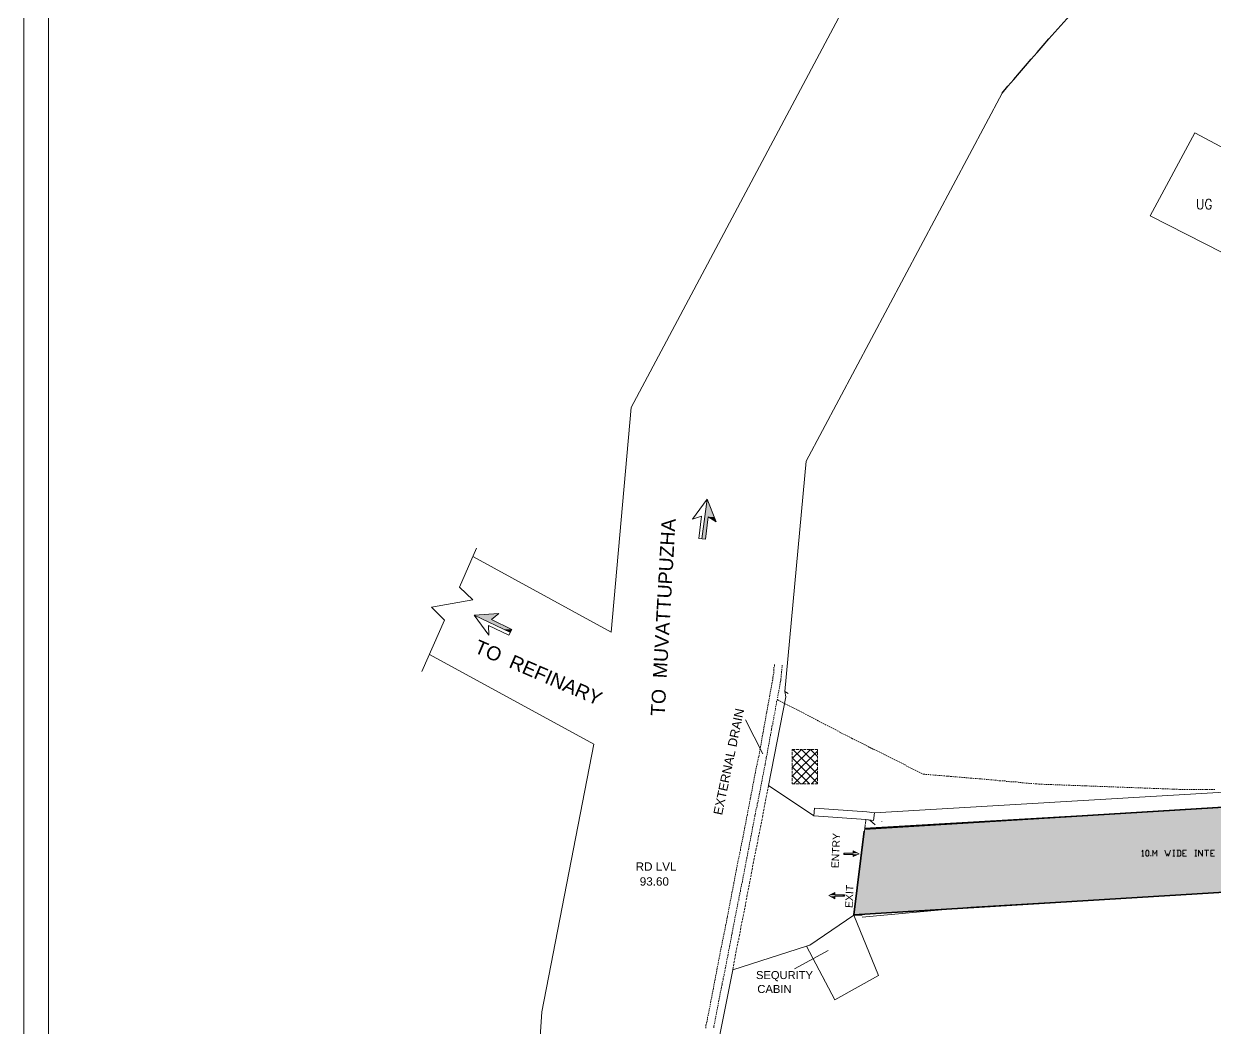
# Model space of a CAD drawing. Header units: inches. Extents: x 1969 to 240164, y 1364 to 46451.
# Drawn here: x 1969 to 13917, y 21015 to 31084 of the extents above; entities that cross this region are included whole.
import ezdxf

# ---------------------------------------------------------------- set-up
doc = ezdxf.new("R2010")
doc.units = ezdxf.units.IN
doc.header["$MEASUREMENT"] = 0
for name, color, linetype in [('PDF_0', 7, 'Continuous'), ('PDF_A-TEXT-NOTE-100', 7, 'Continuous'), ('PDF_BH txt com', 7, 'Continuous'), ('PDF_BH_Waste', 7, 'Continuous'), ('PDF_BOUNDARY', 7, 'Continuous'), ('PDF_Colour_Drainage', 7, 'Continuous'), ('PDF_INTERNAL ROAD', 7, 'Continuous'), ('PDF_Lines', 7, 'Continuous'), ('PDF_References', 7, 'Continuous'), ('PDF_ROAD', 7, 'Continuous'), ('PDF_TEXT', 7, 'Continuous'), ('PDF_TEXT2', 7, 'Continuous'), ('PDF_TXT', 7, 'Continuous'), ('PDF_Wall', 7, 'Continuous')]:
    doc.layers.add(name, color=color, linetype=linetype)
doc.styles.add('PDF ArialMT', font='arial.ttf')
doc.styles.add('PDF Swiss721BT-LightExtended', font='arial.ttf')

msp = doc.modelspace()

# ---------------------------------------------------------------- hatches: boundary and pattern name
at = {"true_color": 0xfecc66}
h = msp.add_hatch(color=31, dxfattribs=at)
h.dxf.hatch_style = 1
h.paths.add_polyline_path([(40008, 27445), (39953, 27576), (40566, 27834), (40621, 27703)])
h.paths.add_polyline_path([(40578, 27599), (40633, 27468), (40233, 27299), (40178, 27430)])
edge = h.paths.add_edge_path()
edge.add_line((23707, 23889), (23707, 23686))
edge.add_line((23707, 23686), (21592, 23686))
edge.add_arc((21564, 23607), 83.5, 70.25, 109.75)
edge.add_line((21536, 23686), (21474, 23686))
edge.add_line((21474, 23686), (21474, 23889))
edge.add_line((21474, 23889), (23707, 23889))
h.paths.add_polyline_path([(40197, 27137), (40129, 27004), (40084, 26760), (40108, 26579), (40179, 26411), (44055, 22880), (47494, 21707), (47774, 21649), (48167, 21655), (48594, 21785), (48790, 21898), (49229, 22268), (50678, 23493), (50859, 23700), (50983, 23900), (51091, 24170), (51148, 24488), (51994, 24489), (52290, 24049), (50850, 22718), (50715, 22527), (50622, 22255), (50606, 21925), (50606, 20998), (50696, 20675), (50767, 20545), (50964, 20320), (51058, 20250), (51197, 20207), (51390, 20233), (51524, 20325), (51622, 20504), (51622, 20774), (53221, 20774), (53221, 20166), (53323, 20166), (53323, 19249), (51851, 19249), (48877, 20484), (45964, 21489), (43694, 22263), (41572, 24195), (39951, 25675), (39044, 26554), (38079, 27216), (35857, 26162), (34994, 24093), (32861, 23926), (31214, 23858), (28068, 23728), (26624, 23671), (26125, 23749), (24768, 23544), (23828, 23544), (23273, 23447), (21482, 23347), (20702, 23347), (19976, 23180), (18648, 23099), (18526, 23021), (18459, 22934), (16812, 22382), (14065, 22382), (10292, 22150), (10400, 23009), (14055, 23234), (16269, 23125), (16401, 23137), (16540, 23173), (17389, 23515), (18149, 23728), (18899, 23820), (19843, 23872), (20739, 24015), (22123, 24080), (22771, 24080), (23780, 24247), (24704, 24247), (25375, 24342), (26135, 24458), (26582, 24376), (27206, 24393), (34200, 24679), (34926, 26329), (38395, 28030), (39198, 27689), (39688, 27615), (39863, 27632), (40108, 27695), (40153, 27713), (40297, 27792), (40553, 27873), (40726, 27893), (40800, 27443), (40566, 27414), (40402, 27338), (40299, 27258)])
h = msp.add_hatch(color=31, dxfattribs=at)
h.dxf.hatch_style = 1
edge = h.paths.add_edge_path()
edge.add_spline(control_points=[(15607, 17149), (15607, 17149), (15607, 17149), (15607, 17149), (15671, 18359), (15761, 20076), (15607, 21786), (15562, 22291), (15561, 22294), (15561, 22298), (15561, 22302)], knot_values=[3643.443045, 3643.443045, 3643.443045, 3643.443045, 3643.443045, 3643.443045, 3643.443045, 7270.681156, 8789.763964, 8789.763964, 8789.763964, 8801.298589, 8801.298589, 8801.298589, 8801.298589], weights=[1, 1, 1, 1, 1, 1, 1, 1, 1, 1, 1], degree=3, periodic=0)
edge.add_spline(control_points=[(15561, 22302), (15558, 22329), (15556, 22355), (15554, 22382)], knot_values=[8801.298589, 8801.298589, 8801.298589, 8801.298589, 8881.116205, 8881.116205, 8881.116205, 8881.116205], weights=[1, 1, 1, 1], degree=3, periodic=0)
edge.add_line((15554, 22382), (15064, 22382))
edge.add_spline(control_points=[(15064, 22382), (15064, 22382), (15064, 22382), (15064, 22382), (15063, 22378), (15063, 22375), (15063, 22371), (15062, 22357), (15061, 22343), (15060, 22329)], knot_values=[8882.116203, 8882.116203, 8882.116203, 8882.116203, 8882.116205, 8882.116205, 8882.116205, 8891.814053, 8891.814053, 8891.814053, 8932.174765, 8932.174765, 8932.174765, 8932.174765], weights=[1, 1, 1, 1, 1, 1, 1, 1, 1, 1], degree=3, periodic=0)
edge.add_spline(control_points=[(15060, 22329), (15041, 22007), (14969, 21033), (13034, 20267), (11232, 18986), (11279, 17587), (11294, 17149)], knot_values=[8932.174765, 8932.174765, 8932.174765, 8932.174765, 9846.255859, 11717.970492, 14497.244737, 15761.15953, 15761.15953, 15761.15953, 15761.15953], weights=[1, 1, 1, 1, 1, 1, 1], degree=3, periodic=0)
edge.add_line((11294, 17149), (11698, 17149))
edge.add_spline(control_points=[(11698, 17149), (11698, 17149), (11698, 17149), (11698, 17149), (11708, 17645), (11733, 18819), (13524, 19702), (14588, 20403), (15135, 20763)], knot_values=[15762.159528, 15762.159528, 15762.159528, 15762.159528, 15762.15953, 15762.15953, 15762.15953, 17155.986119, 19062.935419, 21075.931873, 21075.931873, 21075.931873, 21075.931873], weights=[1, 1, 1, 1, 1, 1, 1, 1, 1], degree=3, periodic=0)
edge.add_spline(control_points=[(15135, 20763), (15383, 21033), (14964, 18536), (15066, 17711), (15135, 17149)], knot_values=[28.192273, 28.192273, 28.192273, 28.192273, 1179.875033, 3642.443045, 3642.443045, 3642.443045, 3642.443045], weights=[1, 1, 1, 1, 1], degree=3, periodic=0)
edge.add_line((15135, 17149), (15607, 17149))
h.paths.add_polyline_path([(13172, 19822), (13172, 19633), (12547, 19633), (12547, 19822)], flags=16)
h.paths.add_polyline_path([(12558, 19773), (13223, 19773), (13223, 19653), (12558, 19653)], flags=24)

# ---------------------------------------------------------------- linework, layer by layer
at = {"lineweight": 35}
for points in [[(10401, 23009), (14055, 23234), (16269, 23125), (16401, 23137), (16540, 23173), (17389, 23515), (18149, 23728), (18899, 23820), (19843, 23872), (20739, 24015), (22123, 24080), (22771, 24080), (23780, 24247), (24704, 24247), (25375, 24342), (26135, 24458), (26582, 24376), (27206, 24393), (30012, 24508), (34200, 24679), (34926, 26329), (38395, 28030)], [(38079, 27216), (35857, 26162), (34994, 24093), (32861, 23926), (31214, 23858), (28068, 23728), (26624, 23671), (26125, 23749), (24768, 23544), (23828, 23544), (23273, 23447), (21482, 23347), (20702, 23347), (19976, 23180), (18648, 23099), (18526, 23021), (18459, 22934), (16812, 22382), (14065, 22382), (10292, 22150), (10397, 22989)]]:
    msp.add_lwpolyline(points, dxfattribs=at)
for points in [[(10402, 23009), (14056, 23234), (16270, 23125), (16403, 23137), (16541, 23172), (17391, 23515), (18150, 23728), (18900, 23820), (19844, 23871), (20741, 24014), (22125, 24079), (22772, 24079), (23781, 24246), (24705, 24246), (25377, 24342), (26137, 24458), (26583, 24376), (27207, 24393), (30013, 24508), (34202, 24679), (34928, 26329), (38397, 28029)], [(38081, 27215), (35859, 26162), (34996, 24093), (32862, 23926), (31216, 23858), (28070, 23728), (26625, 23670), (26127, 23749), (24770, 23544), (23829, 23544), (23275, 23447), (21484, 23346), (20703, 23346), (19977, 23179), (18649, 23098), (18528, 23021), (18460, 22934), (16813, 22382), (14067, 22382), (10293, 22150), (10399, 22988)]]:
    msp.add_lwpolyline(points)
for points, knots in [([(11779, 30390), (12405, 31117), (14139, 33132), (20999, 35318), (26892, 36033), (31134, 36547)], [0, 0, 0, 0, 2838.579552, 7869.790795, 20791.577287, 20791.577287, 20791.577287, 20791.577287]), ([(15116, 20742), (15123, 20749), (15386, 21053), (14964, 18536), (15066, 17711), (15135, 17149), (15292, 17149), (15450, 17149), (15607, 17149), (15671, 18359), (15761, 20076), (15607, 21786), (15562, 22291), (15559, 22321), (15556, 22351), (15554, 22382), (15390, 22382), (15227, 22382), (15064, 22382), (15063, 22378), (15063, 22375), (15063, 22371), (15043, 22035), (14983, 21039), (13034, 20267), (11232, 18986), (11279, 17587), (11294, 17149), (11429, 17149), (11563, 17149), (11698, 17149), (11708, 17645), (11733, 18819), (13524, 19702), (14588, 20403), (15135, 20763)], [0, 0, 0, 0, 28.192273, 1179.875033, 3642.443045, 3642.443045, 3642.443045, 3643.443045, 3643.443045, 3643.443045, 7270.681156, 8789.763964, 8789.763964, 8789.763964, 8881.116205, 8881.116205, 8881.116205, 8882.116205, 8882.116205, 8882.116205, 8891.814053, 8891.814053, 8891.814053, 9846.255859, 11717.970492, 14497.244737, 15761.15953, 15761.15953, 15761.15953, 15762.15953, 15762.15953, 15762.15953, 17155.986119, 19062.935419, 21075.931873, 21075.931873, 21075.931873, 21075.931873])]:
    msp.add_open_spline(points, degree=3, knots=knots)
at = {"layer": 'PDF_0', "lineweight": 0}
for points in [[(8804, 25916), (8831, 26141), (8913, 26090), (8821, 26319), (8674, 26118), (8766, 26148), (8739, 25923)], [(6864, 25013), (6660, 25112), (6734, 25173), (6486, 25156), (6632, 24955), (6629, 25051), (6833, 24955)]]:
    msp.add_lwpolyline(points, close=True, dxfattribs=at)
for points in [[(8821, 26319), (8769, 25920)], [(6486, 25156), (6850, 24982)], [(10573, 23084), (10573, 23087)], [(10453, 22136), (10453, 22136)]]:
    msp.add_lwpolyline(points, dxfattribs=at)
at = {"layer": 'PDF_0', "transparency": 33554559}
for points in [[(8821, 26319), (8892, 26141), (8797, 26141)], [(8797, 26141), (8769, 25920), (8804, 25920)], [(8797, 26141), (8831, 26141), (8804, 25920)], [(8831, 26141), (8892, 26141), (8913, 26090)], [(8769, 25920), (8804, 25920), (8804, 25916)], [(6734, 25173), (6714, 25156), (6486, 25156)], [(6714, 25156), (6486, 25156), (6660, 25112)], [(6486, 25156), (6660, 25112), (6581, 25112)], [(6581, 25112), (6786, 25013), (6864, 25013)], [(6581, 25112), (6660, 25112), (6864, 25013)], [(6786, 25013), (6864, 25013), (6850, 24982)]]:
    msp.add_solid(points, dxfattribs=at)
at = {"layer": 'PDF_A-TEXT-NOTE-100', "lineweight": 0}
for points in [[(13180, 22787), (13191, 22798), (13191, 22740)], [(13180, 22740), (13201, 22740)], [(13272, 22740), (13272, 22750)], [(13293, 22740), (13293, 22798), (13310, 22760), (13330, 22798), (13330, 22740)], [(13412, 22798), (13433, 22740), (13443, 22767), (13450, 22740), (13470, 22798)], [(13491, 22798), (13511, 22798)], [(13491, 22740), (13511, 22740)], [(13501, 22798), (13501, 22740)], [(13531, 22740), (13562, 22740), (13572, 22750), (13572, 22787), (13562, 22798), (13531, 22798)], [(13542, 22798), (13542, 22740)], [(13630, 22740), (13593, 22740), (13593, 22798), (13630, 22798)], [(13593, 22767), (13610, 22767)], [(13712, 22798), (13733, 22798)], [(13712, 22740), (13733, 22740)], [(13722, 22798), (13722, 22740)], [(13750, 22740), (13750, 22798), (13791, 22740), (13791, 22798)], [(13811, 22798), (13852, 22798)], [(13831, 22798), (13831, 22740)], [(13910, 22740), (13872, 22740), (13872, 22798), (13910, 22798)], [(13872, 22767), (13893, 22767)]]:
    msp.add_lwpolyline(points, dxfattribs=at)
msp.add_lwpolyline([(13231, 22740), (13221, 22750), (13221, 22787), (13231, 22798), (13242, 22798), (13252, 22787), (13252, 22750), (13242, 22740)], close=True, dxfattribs=at)
at = {"layer": 'PDF_BH txt com', "lineweight": 0}
for points in [[(13739, 29325), (13739, 29254), (13743, 29240), (13753, 29230), (13763, 29226), (13770, 29226), (13780, 29230), (13791, 29240), (13794, 29254), (13794, 29325)], [(13876, 29301), (13872, 29312), (13866, 29322), (13859, 29325), (13842, 29325), (13835, 29322), (13828, 29312), (13825, 29301), (13821, 29288), (13821, 29264), (13825, 29250), (13828, 29240), (13835, 29230), (13842, 29226), (13859, 29226), (13866, 29230), (13872, 29240), (13876, 29250), (13876, 29264), (13859, 29264)]]:
    msp.add_lwpolyline(points, dxfattribs=at)
at = {"layer": 'PDF_BH_Waste', "lineweight": 0}
for points in [[(1969, 1364), (65736, 1364), (65736, 46451), (1969, 46451)], [(2218, 1612), (65487, 1612), (65487, 46202), (2218, 46202)], [(13266, 29158), (14356, 28603), (14793, 29417), (13712, 29990)]]:
    msp.add_lwpolyline(points, close=True, dxfattribs=at)
at = {"layer": 'PDF_BOUNDARY', "lineweight": 0}
for points in [[(58141, 26779), (58329, 27784), (58141, 26779), (58090, 25981), (58012, 25276), (57834, 22743), (57974, 20405), (57262, 20081), (57003, 19985), (52510, 18165), (43232, 21560), (38698, 25657), (38176, 20186), (37740, 15609), (29065, 15346), (24017, 15193), (18996, 15118), (19442, 16686), (8769, 16604), (8824, 18274), (8909, 20326), (8950, 20947), (9080, 21601), (9083, 21625)], [(9635, 24369), (9601, 24389), (9611, 24338), (9438, 23449), (9434, 23425)], [(9891, 23142), (9438, 23449)], [(9407, 23292), (9410, 23316)], [(9414, 23326), (9417, 23346)], [(9421, 23360), (9424, 23380)], [(9427, 23391), (9431, 23414)], [(9380, 23159), (9386, 23183)], [(9386, 23193), (9393, 23213)], [(9393, 23227), (9397, 23247)], [(9400, 23258), (9404, 23282)], [(9363, 23060), (9366, 23084)], [(9369, 23094), (9373, 23115)], [(9376, 23128), (9380, 23149)], [(9335, 22927), (9339, 22951)], [(9342, 22961), (9346, 22982)], [(9349, 22995), (9352, 23016)], [(9356, 23026), (9359, 23050)], [(9318, 22828), (9322, 22852)], [(9322, 22862), (9329, 22883)], [(9329, 22896), (9335, 22917)], [(9291, 22695), (9294, 22719)], [(9298, 22729), (9301, 22750)], [(9305, 22763), (9308, 22784)], [(9311, 22794), (9315, 22818)], [(9264, 22562), (9271, 22586)], [(9271, 22596), (9277, 22620)], [(9277, 22630), (9281, 22651)], [(9284, 22661), (9288, 22685)], [(9247, 22463), (9250, 22487)], [(9254, 22498), (9257, 22518)], [(9260, 22532), (9264, 22552)], [(9219, 22331), (9223, 22354)], [(9226, 22365), (9230, 22385)], [(9233, 22399), (9236, 22419)], [(9240, 22429), (9243, 22453)], [(9202, 22232), (9206, 22256)], [(9206, 22266), (9213, 22286)], [(9213, 22300), (9219, 22320)], [(9175, 22099), (9179, 22123)], [(9182, 22133), (9185, 22153)], [(9189, 22167), (9192, 22187)], [(9196, 22198), (9199, 22221)], [(9148, 21966), (9155, 21990)], [(9155, 22000), (9161, 22024)], [(9161, 22034), (9165, 22054)], [(9168, 22068), (9172, 22089)], [(9131, 21867), (9134, 21891)], [(9138, 21901), (9141, 21921)], [(9144, 21935), (9148, 21956)], [(9819, 21836), (9080, 21601)], [(9104, 21734), (9107, 21758)], [(9110, 21768), (9114, 21792)], [(9117, 21802), (9121, 21823)], [(9124, 21836), (9127, 21857)], [(9087, 21635), (9090, 21659)], [(9090, 21669), (9097, 21690)], [(9097, 21703), (9104, 21724)]]:
    msp.add_lwpolyline(points, dxfattribs=at)
at = {"layer": 'PDF_Colour_Drainage', "lineweight": 0}
for points in [[(9676, 23806), (9680, 23810), (9928, 23561)], [(9676, 23718), (9768, 23810), (9928, 23650)], [(9676, 23629), (9857, 23810), (9928, 23738)], [(9676, 23541), (9928, 23793)], [(9928, 23472), (9676, 23725)], [(9690, 23466), (9928, 23704)], [(9847, 23466), (9676, 23636)], [(9758, 23466), (9676, 23547)], [(9778, 23466), (9928, 23616)], [(9867, 23466), (9928, 23527)]]:
    msp.add_lwpolyline(points, dxfattribs=at)
at = {"layer": 'PDF_INTERNAL ROAD', "lineweight": 0}
for points in [[(10361, 31560), (8060, 27239), (7859, 24986), (6472, 25743)], [(9601, 24389), (9816, 26700), (11779, 30390)], [(6510, 25828), (6339, 25436), (6472, 25310), (6056, 25235), (6189, 25105), (5961, 24590)], [(6915, 15605), (6970, 16679), (7113, 20422), (7164, 21178), (7686, 23861), (6039, 24761)], [(10501, 23172), (14063, 23384)], [(10402, 23019), (14073, 23234)], [(10375, 22129), (11466, 22228), (14067, 22382)]]:
    msp.add_lwpolyline(points, dxfattribs=at)
at = {"layer": 'PDF_Lines', "lineweight": 0}
for points in [[(10412, 23104), (10412, 23108), (9891, 23142), (9898, 23220), (10423, 23183), (10501, 23172), (10491, 23097)], [(10406, 23060), (10409, 23067)], [(10409, 23080), (10412, 23087)], [(10409, 23070), (10409, 23077)], [(10494, 23097), (10412, 23108)], [(10412, 23091), (10412, 23101)], [(10392, 22947), (10395, 22954)], [(10392, 22937), (10392, 22944)], [(10395, 22968), (10395, 22978)], [(10395, 22958), (10395, 22965)], [(10399, 23002), (10402, 23009)], [(10399, 22992), (10399, 22999)], [(10399, 22982), (10399, 22988)], [(10402, 23026), (10402, 23033)], [(10402, 23012), (10402, 23022)], [(10406, 23046), (10406, 23053)], [(10406, 23036), (10406, 23043)], [(10375, 22815), (10378, 22821)], [(10378, 22835), (10382, 22842)], [(10378, 22825), (10378, 22832)], [(10382, 22869), (10385, 22876)], [(10382, 22859), (10382, 22866)], [(10382, 22845), (10382, 22855)], [(10385, 22890), (10389, 22900)], [(10385, 22879), (10385, 22886)], [(10389, 22913), (10389, 22920)], [(10389, 22903), (10389, 22910)], [(10392, 22924), (10392, 22930)], [(10361, 22702), (10365, 22709)], [(10365, 22723), (10365, 22733)], [(10365, 22712), (10365, 22719)], [(10368, 22757), (10372, 22763)], [(10368, 22746), (10368, 22753)], [(10368, 22736), (10368, 22743)], [(10372, 22780), (10372, 22787)], [(10372, 22767), (10372, 22777)], [(10375, 22801), (10375, 22808)], [(10375, 22791), (10375, 22798)], [(10348, 22590), (10351, 22596)], [(10348, 22579), (10348, 22586)], [(10351, 22613), (10351, 22620)], [(10351, 22600), (10351, 22607)], [(10355, 22644), (10358, 22654)], [(10355, 22634), (10355, 22641)], [(10355, 22624), (10355, 22630)], [(10358, 22668), (10358, 22675)], [(10358, 22658), (10358, 22665)], [(10361, 22688), (10361, 22699)], [(10361, 22678), (10361, 22685)], [(10331, 22457), (10334, 22463)], [(10334, 22477), (10334, 22484)], [(10334, 22467), (10334, 22474)], [(10338, 22511), (10341, 22518)], [(10338, 22501), (10338, 22508)], [(10338, 22491), (10338, 22498)], [(10341, 22535), (10344, 22542)], [(10341, 22521), (10341, 22532)], [(10344, 22566), (10348, 22576)], [(10344, 22555), (10344, 22562)], [(10344, 22545), (10344, 22552)], [(10317, 22344), (10320, 22351)], [(10320, 22368), (10320, 22375)], [(10320, 22354), (10320, 22361)], [(10324, 22399), (10327, 22409)], [(10324, 22388), (10324, 22395)], [(10324, 22378), (10324, 22385)], [(10327, 22423), (10327, 22429)], [(10327, 22412), (10327, 22419)], [(10331, 22443), (10331, 22453)], [(10331, 22433), (10331, 22440)], [(10303, 22232), (10307, 22238)], [(10303, 22221), (10303, 22228)], [(10307, 22266), (10310, 22273)], [(10307, 22256), (10307, 22262)], [(10307, 22242), (10307, 22252)], [(10310, 22290), (10314, 22296)], [(10310, 22276), (10310, 22286)], [(10314, 22310), (10314, 22317)], [(10314, 22300), (10314, 22307)], [(10317, 22334), (10317, 22341)], [(10317, 22320), (10317, 22331)], [(10375, 22146), (10293, 22146), (10539, 21543), (10102, 21298), (9819, 21836), (9850, 21846), (10293, 22146), (10293, 22150)], [(10293, 22153), (10297, 22160)], [(10297, 22177), (10297, 22184)], [(10297, 22167), (10297, 22174)], [(10300, 22211), (10303, 22218)], [(10300, 22198), (10300, 22208)], [(10300, 22187), (10300, 22194)]]:
    msp.add_lwpolyline(points, dxfattribs=at)
at = {"layer": 'PDF_References', "lineweight": 0}
msp.add_lwpolyline([(11282, 23520), (11282, 23520), (11282, 23520)], close=True, dxfattribs=at)
at = {"layer": 'PDF_ROAD', "lineweight": 0}
for points in [[(10508, 23053), (10453, 23101), (10412, 23108)], [(10000, 21506), (10000, 21506)]]:
    msp.add_lwpolyline(points, dxfattribs=at)
at = {"layer": 'PDF_TEXT2', "lineweight": 0}
for points in [[(9489, 24597), (9492, 24614)], [(9492, 24621), (9492, 24635)], [(9496, 24642), (9496, 24662)], [(9571, 24625), (9574, 24638)], [(9571, 24601), (9571, 24614)], [(9574, 24645), (9574, 24655)], [(9475, 24492), (9479, 24505)], [(9482, 24512), (9482, 24529), (9485, 24546)], [(9485, 24553), (9489, 24570)], [(9489, 24577), (9489, 24590)], [(9560, 24498), (9560, 24519), (9564, 24526)], [(9564, 24556), (9567, 24570)], [(9564, 24533), (9564, 24550)], [(9567, 24577), (9567, 24594)], [(9455, 24379), (9458, 24396)], [(9461, 24403), (9461, 24417)], [(9465, 24423), (9468, 24441)], [(9468, 24447), (9472, 24461)], [(9472, 24468), (9475, 24485)], [(9533, 24369), (9536, 24383)], [(9540, 24389), (9540, 24403)], [(9543, 24413), (9547, 24427)], [(9547, 24434), (9550, 24447)], [(9550, 24454), (9553, 24471)], [(9553, 24478), (9557, 24492)], [(9431, 24246), (9434, 24263)], [(9434, 24270), (9438, 24284)], [(9441, 24291), (9441, 24308)], [(9444, 24314), (9448, 24328)], [(9448, 24335), (9451, 24352)], [(9451, 24359), (9455, 24372)], [(9513, 24256), (9516, 24270)], [(9519, 24280), (9519, 24294)], [(9523, 24301), (9526, 24314)], [(9523, 24311), (9540, 24301)], [(9526, 24325), (9530, 24338)], [(9530, 24345), (9533, 24359)], [(9547, 24297), (9560, 24291)], [(9567, 24287), (9581, 24280)], [(9588, 24277), (9598, 24270)], [(9605, 24267), (9618, 24260)], [(9625, 24256), (9639, 24250)], [(9410, 24137), (9414, 24151)], [(9414, 24158), (9417, 24175)], [(9421, 24181), (9421, 24195)], [(9424, 24202), (9427, 24219)], [(9427, 24226), (9431, 24239)], [(9489, 24124), (9492, 24137)], [(9492, 24147), (9496, 24161)], [(9499, 24168), (9499, 24181)], [(9502, 24192), (9506, 24205)], [(9506, 24212), (9509, 24226)], [(9509, 24236), (9513, 24250)], [(9646, 24246), (9659, 24239)], [(9666, 24236), (9680, 24229)], [(9686, 24226), (9700, 24219)], [(9707, 24216), (9721, 24209)], [(9727, 24205), (9738, 24198)], [(9744, 24195), (9758, 24188)], [(9765, 24185), (9778, 24178)], [(9785, 24175), (9799, 24168)], [(9806, 24164), (9819, 24158)], [(9826, 24154), (9840, 24147)], [(9847, 24144), (9860, 24137)], [(9386, 24004), (9390, 24018)], [(9390, 24025), (9393, 24042)], [(9393, 24049), (9397, 24062)], [(9400, 24069), (9400, 24086)], [(9404, 24093), (9407, 24106)], [(9407, 24113), (9410, 24130)], [(9468, 24014), (9472, 24028)], [(9472, 24035), (9475, 24052)], [(9479, 24059), (9479, 24072)], [(9482, 24079), (9485, 24093)], [(9485, 24103), (9489, 24117)], [(9867, 24134), (9877, 24127)], [(9884, 24124), (9898, 24117)], [(9905, 24113), (9918, 24106)], [(9925, 24103), (9939, 24093)], [(9945, 24089), (9959, 24083)], [(9966, 24079), (9980, 24072)], [(9986, 24069), (10000, 24062)], [(10007, 24059), (10017, 24052)], [(10024, 24049), (10038, 24042)], [(10044, 24038), (10058, 24031)], [(10065, 24028), (10078, 24021)], [(10085, 24018), (10099, 24011)], [(9366, 23892), (9369, 23909)], [(9369, 23916), (9373, 23929)], [(9373, 23936), (9376, 23953)], [(9380, 23960), (9380, 23974)], [(9383, 23980), (9386, 23997)], [(9444, 23881), (9448, 23895)], [(9448, 23902), (9451, 23919)], [(9451, 23926), (9455, 23939)], [(9458, 23946), (9458, 23963)], [(9461, 23970), (9465, 23984)], [(9465, 23991), (9468, 24008)], [(10106, 24008), (10119, 24001)], [(10126, 23997), (10140, 23991)], [(10147, 23987), (10160, 23980)], [(10164, 23977), (10177, 23970)], [(10184, 23967), (10198, 23960)], [(10205, 23956), (10218, 23950)], [(10225, 23946), (10239, 23939)], [(10245, 23936), (10259, 23929)], [(10266, 23926), (10280, 23916), (10290, 23912)], [(10297, 23909), (10310, 23902)], [(10317, 23899), (10331, 23892)], [(9342, 23762), (9346, 23776)], [(9346, 23783), (9349, 23796)], [(9349, 23806), (9352, 23820)], [(9356, 23827), (9356, 23841)], [(9359, 23847), (9363, 23864)], [(9363, 23871), (9366, 23885)], [(9424, 23769), (9427, 23786)], [(9427, 23793), (9431, 23806)], [(9431, 23813), (9434, 23830)], [(9438, 23837), (9438, 23851)], [(9441, 23858), (9444, 23875)], [(10338, 23888), (10351, 23881)], [(10358, 23878), (10372, 23871)], [(10378, 23868), (10392, 23861)], [(10399, 23858), (10409, 23851)], [(10416, 23847), (10430, 23841)], [(10436, 23837), (10450, 23830)], [(10457, 23827), (10470, 23820)], [(10477, 23817), (10491, 23810)], [(10498, 23810), (10511, 23803)], [(10518, 23800), (10532, 23793)], [(10539, 23789), (10552, 23783)], [(10559, 23779), (10573, 23772)], [(9322, 23653), (9325, 23667)], [(9325, 23677), (9329, 23691)], [(9329, 23697), (9332, 23711)], [(9335, 23721), (9339, 23738), (9342, 23752)], [(9400, 23643), (9404, 23657)], [(9404, 23663), (9407, 23677)], [(9407, 23687), (9410, 23701)], [(9414, 23708), (9414, 23725), (9417, 23742)], [(9421, 23749), (9424, 23762)], [(10580, 23769), (10593, 23762)], [(10600, 23759), (10610, 23752)], [(10617, 23749), (10631, 23742)], [(10637, 23738), (10651, 23732)], [(10658, 23728), (10672, 23721)], [(10678, 23718), (10692, 23711)], [(10699, 23708), (10712, 23701)], [(10719, 23697), (10733, 23691)], [(10740, 23687), (10753, 23680)], [(10760, 23677), (10774, 23670)], [(10781, 23667), (10794, 23660)], [(10801, 23657), (10811, 23650)], [(9294, 23520), (9298, 23537)], [(9301, 23544), (9301, 23558)], [(9305, 23564), (9308, 23582)], [(9308, 23588), (9311, 23602)], [(9311, 23609), (9315, 23626)], [(9318, 23633), (9318, 23646)], [(9376, 23530), (9380, 23547)], [(9383, 23554), (9386, 23568)], [(9386, 23575), (9390, 23588)], [(9390, 23599), (9393, 23612)], [(9393, 23619), (9397, 23633)], [(10818, 23646), (10832, 23639)], [(10839, 23636), (10852, 23629)], [(10859, 23626), (10873, 23619)], [(10879, 23616), (10893, 23609)], [(10900, 23605), (10914, 23599)], [(10920, 23595), (10934, 23588)], [(10941, 23585), (10954, 23578)], [(10961, 23575), (10975, 23568)], [(10982, 23564), (10989, 23561), (11006, 23561)], [(11012, 23558), (11026, 23558)], [(11036, 23558), (11050, 23558)], [(11057, 23554), (11070, 23554)], [(11081, 23554), (11094, 23551)], [(11101, 23551), (11118, 23551)], [(11125, 23551), (11139, 23547)], [(11145, 23547), (11162, 23547)], [(11169, 23547), (11183, 23544)], [(11193, 23544), (11207, 23544)], [(11214, 23541), (11231, 23541)], [(11237, 23541), (11251, 23541)], [(11258, 23537), (11275, 23537)], [(11282, 23537), (11295, 23534)], [(9274, 23411), (9277, 23425)], [(9277, 23432), (9281, 23449)], [(9281, 23455), (9284, 23469)], [(9288, 23476), (9291, 23493)], [(9291, 23500), (9294, 23513)], [(9356, 23421), (9359, 23435)], [(9359, 23442), (9363, 23459)], [(9366, 23466), (9366, 23479)], [(9369, 23486), (9373, 23503)], [(9373, 23510), (9376, 23524)], [(11302, 23534), (11319, 23534)], [(11326, 23534), (11340, 23530)], [(11350, 23530), (11364, 23530)], [(11370, 23530), (11387, 23527)], [(11394, 23527), (11408, 23527)], [(11415, 23524), (11432, 23524)], [(11439, 23524), (11452, 23520)], [(11459, 23520), (11476, 23520)], [(11483, 23520), (11496, 23517)], [(11507, 23517), (11520, 23517)], [(11527, 23517), (11544, 23513)], [(11551, 23513), (11565, 23513)], [(11571, 23513), (11588, 23510)], [(11595, 23510), (11609, 23510)], [(11619, 23507), (11633, 23507)], [(11640, 23507), (11653, 23503)], [(11663, 23503), (11677, 23503)], [(11684, 23503), (11701, 23500)], [(11708, 23500), (11721, 23500)], [(11728, 23500), (11745, 23496)], [(11752, 23496), (11766, 23496)], [(11776, 23493), (11790, 23493)], [(11796, 23493), (11813, 23493)], [(11820, 23489), (11834, 23489)], [(11841, 23489), (11858, 23486)], [(11865, 23486), (11878, 23486)], [(11885, 23486), (11902, 23483)], [(11909, 23483), (11923, 23483)], [(11933, 23483), (11946, 23479)], [(11953, 23479), (11970, 23479)], [(11977, 23476), (11991, 23476)], [(11998, 23476), (12015, 23472)], [(12021, 23472), (12035, 23472)], [(12042, 23472), (12059, 23469)], [(12066, 23469), (12079, 23469)], [(12090, 23469), (12103, 23466)], [(12110, 23466), (12127, 23466)], [(12134, 23466), (12148, 23462), (12165, 23462)], [(12171, 23462), (12185, 23462)], [(12195, 23462), (12209, 23459)], [(12216, 23459), (12233, 23459)], [(12240, 23459), (12253, 23459)], [(12260, 23459), (12277, 23459)], [(12284, 23459), (12298, 23455)], [(12308, 23455), (12321, 23455)], [(12328, 23455), (12345, 23455)], [(12352, 23455), (12366, 23455)], [(12373, 23455), (12390, 23452)], [(12396, 23452), (12410, 23452)], [(12420, 23452), (12434, 23452)], [(12441, 23452), (12458, 23452)], [(12465, 23452), (12478, 23449)], [(12485, 23449), (12502, 23449)], [(12509, 23449), (12522, 23449)], [(12533, 23449), (12546, 23449)], [(12553, 23449), (12570, 23445)], [(12577, 23445), (12591, 23445)], [(12597, 23445), (12615, 23445)], [(12621, 23445), (12635, 23445)], [(12645, 23445), (12659, 23442)], [(12666, 23442), (12683, 23442)], [(12690, 23442), (12703, 23442)], [(12710, 23442), (12727, 23442)], [(12734, 23442), (12747, 23438)], [(12758, 23438), (12771, 23438)], [(12778, 23438), (12795, 23438)], [(12802, 23438), (12816, 23438)], [(12822, 23438), (12839, 23435)], [(12846, 23435), (12860, 23435)], [(12867, 23435), (12884, 23435)], [(12891, 23435), (12904, 23435)], [(12914, 23435), (12928, 23432)], [(12935, 23432), (12952, 23432)], [(12959, 23432), (12972, 23432)], [(12979, 23432), (12996, 23432)], [(13003, 23432), (13017, 23428)], [(13027, 23428), (13041, 23428)], [(13047, 23428), (13064, 23428)], [(13071, 23428), (13085, 23428)], [(13092, 23428), (13109, 23425)], [(13116, 23425), (13129, 23425)], [(13139, 23425), (13153, 23425)], [(13160, 23425), (13177, 23425)], [(13184, 23425), (13197, 23421)], [(13204, 23421), (13221, 23421)], [(13228, 23421), (13242, 23421)], [(13252, 23421), (13266, 23421)], [(13272, 23421), (13289, 23418)], [(13296, 23418), (13310, 23418)], [(13317, 23418), (13334, 23418)], [(13341, 23418), (13354, 23418)], [(13364, 23418), (13378, 23414)], [(9254, 23302), (9254, 23316)], [(9257, 23322), (9260, 23336)], [(9260, 23343), (9264, 23360)], [(9264, 23367), (9267, 23380)], [(9271, 23387), (9274, 23404)], [(9332, 23288), (9332, 23302)], [(9335, 23309), (9339, 23326)], [(9339, 23333), (9342, 23346)], [(9342, 23353), (9346, 23370)], [(9349, 23377), (9349, 23391)], [(9352, 23397), (9356, 23414)], [(13385, 23414), (13402, 23414)], [(13409, 23414), (13422, 23414)], [(13429, 23414), (13446, 23414)], [(13453, 23414), (13467, 23411)], [(13477, 23411), (13491, 23411)], [(13497, 23411), (13514, 23411)], [(13521, 23411), (13535, 23411)], [(13542, 23411), (13559, 23408), (13576, 23408)], [(13583, 23408), (13600, 23408)], [(13606, 23408), (13620, 23408)], [(13630, 23408), (13644, 23408)], [(13651, 23408), (13668, 23408)], [(13675, 23408), (13688, 23408)], [(13695, 23408), (13712, 23408)], [(13719, 23408), (13733, 23408)], [(13743, 23408), (13756, 23408)], [(13763, 23408), (13780, 23408)], [(13787, 23408), (13801, 23408)], [(13808, 23408), (13825, 23408)], [(13831, 23408), (13845, 23408)], [(13855, 23408), (13869, 23408)], [(13876, 23408), (13893, 23408)], [(13900, 23408), (13913, 23408)], [(9226, 23169), (9230, 23183)], [(9230, 23190), (9233, 23203)], [(9236, 23213), (9236, 23227)], [(9240, 23234), (9243, 23247)], [(9243, 23258), (9247, 23271)], [(9247, 23278), (9250, 23292)], [(9308, 23179), (9311, 23193)], [(9311, 23200), (9315, 23213)], [(9318, 23220), (9322, 23237)], [(9322, 23244), (9325, 23258)], [(9325, 23265), (9329, 23282)], [(9206, 23057), (9209, 23074)], [(9209, 23080), (9213, 23094)], [(9213, 23101), (9216, 23118)], [(9216, 23125), (9219, 23138)], [(9223, 23145), (9226, 23159)], [(9284, 23046), (9284, 23060)], [(9288, 23067), (9291, 23080)], [(9291, 23091), (9294, 23104)], [(9294, 23111), (9298, 23125)], [(9301, 23135), (9301, 23149)], [(9305, 23155), (9308, 23169)], [(9179, 22924), (9182, 22941)], [(9182, 22947), (9185, 22961)], [(9189, 22968), (9189, 22985)], [(9192, 22992), (9196, 23005)], [(9196, 23012), (9199, 23029)], [(9199, 23036), (9202, 23050)], [(9260, 22934), (9264, 22951)], [(9267, 22958), (9267, 22971)], [(9271, 22978), (9274, 22995)], [(9274, 23002), (9277, 23016)], [(9277, 23022), (9281, 23040)], [(9158, 22815), (9161, 22828)], [(9161, 22835), (9165, 22852)], [(9165, 22859), (9168, 22873)], [(9172, 22879), (9172, 22896)], [(9175, 22903), (9179, 22917)], [(9240, 22825), (9243, 22838)], [(9243, 22845), (9247, 22862)], [(9247, 22869), (9250, 22883)], [(9254, 22890), (9257, 22907)], [(9257, 22913), (9260, 22927)], [(9134, 22705), (9138, 22719)], [(9141, 22726), (9144, 22740)], [(9144, 22750), (9148, 22763)], [(9148, 22770), (9151, 22784)], [(9155, 22794), (9155, 22808)], [(9213, 22692), (9216, 22705)], [(9219, 22712), (9219, 22729)], [(9223, 22736), (9226, 22750)], [(9226, 22757), (9230, 22774)], [(9230, 22780), (9233, 22794)], [(9236, 22801), (9240, 22818)], [(9110, 22573), (9114, 22586)], [(9114, 22593), (9117, 22610)], [(9117, 22617), (9121, 22630)], [(9124, 22637), (9124, 22651)], [(9127, 22661), (9131, 22675)], [(9131, 22682), (9134, 22695)], [(9192, 22583), (9196, 22596)], [(9196, 22603), (9199, 22617)], [(9202, 22627), (9202, 22641)], [(9206, 22648), (9209, 22661)], [(9209, 22671), (9213, 22685)], [(9090, 22460), (9090, 22477)], [(9093, 22484), (9097, 22498)], [(9097, 22504), (9100, 22521)], [(9100, 22528), (9104, 22542)], [(9107, 22549), (9107, 22566)], [(9165, 22450), (9168, 22463)], [(9172, 22470), (9175, 22487)], [(9175, 22494), (9179, 22508)], [(9179, 22515), (9182, 22532)], [(9182, 22538), (9185, 22552)], [(9189, 22559), (9192, 22573)], [(9063, 22327), (9066, 22344)], [(9066, 22351), (9069, 22365)], [(9069, 22371), (9073, 22388)], [(9076, 22395), (9080, 22409)], [(9080, 22416), (9083, 22433)], [(9083, 22440), (9087, 22453)], [(9144, 22337), (9148, 22354)], [(9148, 22361), (9151, 22375)], [(9155, 22382), (9155, 22399)], [(9158, 22406), (9161, 22419)], [(9161, 22426), (9165, 22443)], [(9042, 22218), (9042, 22232)], [(9046, 22242), (9049, 22256)], [(9049, 22262), (9052, 22276)], [(9052, 22286), (9056, 22300)], [(9059, 22307), (9063, 22320)], [(9124, 22228), (9127, 22242)], [(9127, 22249), (9131, 22266)], [(9131, 22273), (9134, 22286)], [(9138, 22293), (9138, 22310)], [(9141, 22317), (9144, 22331)], [(9018, 22109), (9022, 22123)], [(9025, 22129), (9025, 22143)], [(9029, 22153), (9032, 22167)], [(9032, 22174), (9035, 22187)], [(9035, 22198), (9039, 22211)], [(9097, 22095), (9100, 22109)], [(9100, 22119), (9104, 22133)], [(9107, 22140), (9110, 22153)], [(9110, 22163), (9114, 22177)], [(9114, 22184), (9117, 22198)], [(9121, 22208), (9121, 22221)], [(8994, 21976), (8998, 21990)], [(8998, 21996), (9001, 22014)], [(9001, 22020), (9005, 22034)], [(9005, 22041), (9008, 22058)], [(9012, 22065), (9015, 22078)], [(9015, 22085), (9018, 22102)], [(9076, 21986), (9080, 22000)], [(9080, 22007), (9083, 22024)], [(9083, 22031), (9087, 22044)], [(9090, 22051), (9090, 22065)], [(9093, 22075), (9097, 22089)], [(8971, 21864), (8974, 21881)], [(8977, 21887), (8977, 21901)], [(8981, 21908), (8984, 21925)], [(8984, 21932), (8988, 21945)], [(8988, 21952), (8991, 21969)], [(9049, 21853), (9052, 21867)], [(9056, 21874), (9056, 21891)], [(9059, 21898), (9063, 21911)], [(9063, 21918), (9066, 21935)], [(9066, 21942), (9069, 21956)], [(9073, 21962), (9073, 21979)], [(8947, 21734), (8950, 21748)], [(8950, 21754), (8954, 21768)], [(8954, 21778), (8957, 21792)], [(8960, 21799), (8960, 21812)], [(8964, 21819), (8967, 21836)], [(8967, 21843), (8971, 21857)], [(9029, 21741), (9032, 21758)], [(9032, 21765), (9035, 21778)], [(9035, 21785), (9039, 21802)], [(9042, 21809), (9046, 21823)], [(9046, 21829), (9049, 21846)], [(8923, 21622), (8926, 21635)], [(8930, 21645), (8933, 21659)], [(8933, 21666), (8937, 21679)], [(8937, 21690), (8940, 21703)], [(8943, 21710), (8943, 21724)], [(9008, 21632), (9008, 21645)], [(9012, 21656), (9015, 21669)], [(9015, 21676), (9018, 21690)], [(9018, 21700), (9022, 21714)], [(9025, 21720), (9029, 21734)], [(8899, 21489), (8902, 21506)], [(8902, 21512), (8906, 21526)], [(8906, 21533), (8909, 21550)], [(8913, 21557), (8916, 21570)], [(8916, 21577), (8919, 21594)], [(8919, 21601), (8923, 21615)], [(8981, 21499), (8984, 21516)], [(8984, 21523), (8988, 21536)], [(8991, 21543), (8991, 21557)], [(8994, 21567), (8998, 21581)], [(8998, 21587), (9001, 21601)], [(9001, 21611), (9005, 21625)], [(8879, 21379), (8879, 21393)], [(8882, 21400), (8885, 21417)], [(8885, 21424), (8889, 21437)], [(8889, 21444), (8892, 21461)], [(8896, 21468), (8896, 21482)], [(8960, 21390), (8964, 21403)], [(8964, 21410), (8967, 21427)], [(8967, 21434), (8971, 21448)], [(8971, 21454), (8974, 21472)], [(8977, 21478), (8981, 21492)], [(8855, 21270), (8858, 21284)], [(8858, 21291), (8862, 21304)], [(8865, 21311), (8868, 21328)], [(8868, 21335), (8872, 21349)], [(8872, 21356), (8875, 21373)], [(8933, 21257), (8937, 21270)], [(8937, 21277), (8940, 21294)], [(8943, 21301), (8943, 21315)], [(8947, 21322), (8950, 21339)], [(8950, 21345), (8954, 21359)], [(8954, 21366), (8957, 21383)], [(8831, 21137), (8831, 21151)], [(8834, 21158), (8838, 21172)], [(8838, 21182), (8841, 21195)], [(8841, 21202), (8844, 21216)], [(8848, 21226), (8851, 21240)], [(8851, 21247), (8855, 21260)], [(8913, 21148), (8916, 21161)], [(8916, 21168), (8919, 21182)], [(8919, 21192), (8923, 21206)], [(8926, 21212), (8926, 21226)], [(8930, 21233), (8933, 21250)], [(8810, 21035), (8810, 21045), (8814, 21062)], [(8810, 21015), (8810, 21028)], [(8817, 21069), (8821, 21086)], [(8821, 21093), (8824, 21107)], [(8824, 21114), (8827, 21127)], [(8889, 21018), (8889, 21035), (8892, 21049)], [(8896, 21059), (8899, 21073)], [(8899, 21080), (8902, 21093)], [(8902, 21103), (8906, 21117)], [(8909, 21124), (8909, 21137)]]:
    msp.add_lwpolyline(points, dxfattribs=at)
at = {"layer": 'PDF_TXT', "lineweight": 0}
for points in [[(9380, 23766), (9206, 24106)], [(9676, 23793), (9676, 23810), (9703, 23810)], [(9676, 23755), (9676, 23783)], [(9714, 23810), (9741, 23810)], [(9751, 23810), (9778, 23810)], [(9789, 23810), (9816, 23810)], [(9826, 23810), (9853, 23810)], [(9864, 23810), (9891, 23810)], [(9901, 23810), (9928, 23810), (9928, 23793)], [(9928, 23783), (9928, 23755)], [(9676, 23718), (9676, 23745)], [(9676, 23680), (9676, 23708)], [(9676, 23643), (9676, 23670)], [(9928, 23745), (9928, 23718)], [(9928, 23708), (9928, 23680)], [(9928, 23670), (9928, 23643)], [(9676, 23605), (9676, 23633)], [(9676, 23568), (9676, 23595)], [(9676, 23530), (9676, 23558)], [(9928, 23633), (9928, 23605)], [(9928, 23595), (9928, 23568)], [(9928, 23558), (9928, 23530)], [(9676, 23493), (9676, 23520)], [(9703, 23466), (9676, 23466), (9676, 23483)], [(9741, 23466), (9714, 23466)], [(9778, 23466), (9751, 23466)], [(9816, 23466), (9789, 23466)], [(9853, 23466), (9826, 23466)], [(9891, 23466), (9864, 23466)], [(9928, 23483), (9928, 23466), (9901, 23466)], [(9928, 23520), (9928, 23493)], [(10034, 21795), (9697, 21608)]]:
    msp.add_lwpolyline(points, dxfattribs=at)
for points in [[(9380, 23766), (9380, 23766), (9380, 23766)], [(9806, 23653), (9806, 23653), (9806, 23653)]]:
    msp.add_lwpolyline(points, close=True, dxfattribs=at)
at = {"layer": 'PDF_TXT', "transparency": 33554559}
msp.add_solid([(10034, 21795), (10038, 21795), (10038, 21795)], dxfattribs=at)
at = {"layer": 'PDF_Wall', "lineweight": 0}
for points in [[(10286, 22736), (10286, 22757), (10191, 22757), (10191, 22770), (10286, 22770), (10286, 22794), (10348, 22763)], [(10102, 22375), (10102, 22351), (10198, 22351), (10198, 22337), (10102, 22337), (10102, 22313), (10041, 22344)]]:
    msp.add_lwpolyline(points, close=True, dxfattribs=at)
at = {"layer": 'PDF_Wall', "transparency": 33554559}
for points in [[(10334, 22770), (10191, 22770), (10348, 22763)], [(10191, 22770), (10348, 22763), (10191, 22763)], [(10348, 22763), (10191, 22763), (10334, 22757)], [(10191, 22763), (10334, 22757), (10191, 22757)], [(10286, 22794), (10334, 22770), (10286, 22770)], [(10286, 22757), (10334, 22757), (10286, 22736)], [(10055, 22351), (10198, 22344), (10041, 22344)], [(10198, 22344), (10041, 22344), (10198, 22337)], [(10041, 22344), (10198, 22337), (10055, 22337)], [(10102, 22375), (10102, 22351), (10055, 22351)], [(10198, 22351), (10055, 22351), (10198, 22344)], [(10055, 22337), (10102, 22337), (10102, 22313)]]:
    msp.add_solid(points, dxfattribs=at)

# ---------------------------------------------------------------- texts
at = {"layer": 'PDF_TEXT', "attachment_point": 4, "style": 'PDF Swiss721BT-LightExtended'}
for s, insert, char_height, rotation in [('TO  MUVATTUPUZHA', (8326, 24145), 139.58, 86.7755), ('TO  REFINARY ', (6503, 24849), 139.58, 336.6703), ('EXTERNAL DRAIN', (8927, 23155), 89.73, 78.1348), ('ENTRY', (10103, 22619), 74.3, 87.3962), ('EXIT', (10243, 22220), 74.8, 87.5114)]:
    msp.add_mtext(s, dxfattribs=dict(at, insert=insert, char_height=char_height, rotation=rotation))
at = {"layer": 'PDF_TEXT', "attachment_point": 4}
for s, insert, char_height, style in [('RD LVL', (8105, 22635), 83.7, 'PDF Swiss721BT-LightExtended'), ('93.60', (8146, 22485), 83.7, 'PDF Swiss721BT-LightExtended'), ('SEQURITY', (9312, 21536), 80, 'PDF ArialMT'), ('CABIN', (9325, 21407), 80.5, 'PDF ArialMT')]:
    msp.add_mtext(s, dxfattribs=dict(at, insert=insert, char_height=char_height, style=style))

doc.saveas('drawing.dxf')
